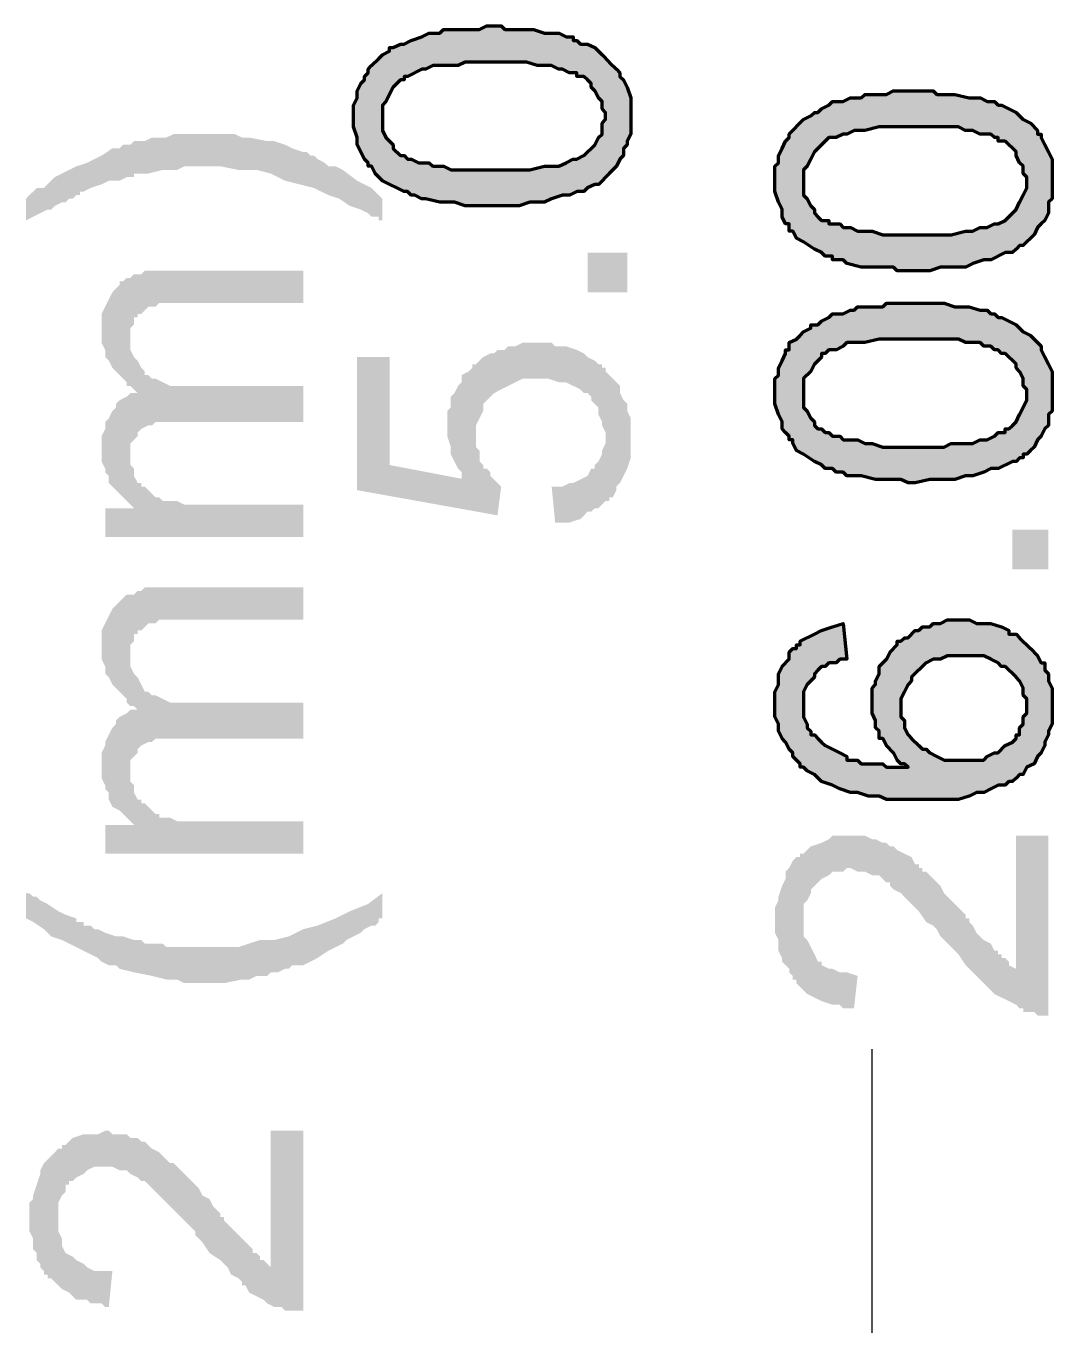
# Model space of a CAD drawing. Header units: millimetres. Extents: x 0.6 to 86.1, y 0.6 to 60.6.
# Drawn here: x 74.47 to 81.71, y 20.96 to 30.13 of the extents above; entities that cross this region are included whole.
import ezdxf

# ---------------------------------------------------------------- set-up
doc = ezdxf.new("R2010")
doc.units = ezdxf.units.MM
doc.layers.add('PDF3_0', color=7, linetype='Continuous')

msp = doc.modelspace()

# ---------------------------------------------------------------- hatches: boundary and pattern name
at = {"layer": 'PDF3_0', "true_color": 0x008000}
h = msp.add_hatch(color=96, dxfattribs=at)
h.paths.add_polyline_path([(76.7832, 29.5468), (76.7832, 29.5715), (76.8087, 29.6225), (76.8087, 29.6735), (76.8342, 29.7245), (76.8597, 29.7499), (76.8597, 29.7746), (76.8852, 29.8002), (76.8852, 29.8256), (76.9107, 29.8512), (76.9608, 29.9022), (76.9864, 29.9276), (77.0374, 29.9532), (77.0374, 29.9779), (77.0628, 29.9779), (77.1138, 30.0033), (77.1394, 30.0033), (77.1895, 30.0289), (77.2661, 30.0543), (77.317, 30.0799), (77.3928, 30.0799), (77.4183, 30.1053), (77.6724, 30.1053), (77.7234, 30.1309), (77.8246, 30.1309), (77.8501, 30.1053), (78.0533, 30.1053), (78.1298, 30.0799), (78.2311, 30.0799), (78.2821, 30.0543), (78.333, 30.0543), (78.333, 30.0289), (78.3585, 30.0289), (78.384, 30.0033), (78.4342, 30.0033), (78.4852, 29.9779), (78.5362, 29.9276), (78.5872, 29.8766), (78.6374, 29.8256), (78.6629, 29.8002), (78.6629, 29.7746), (78.6884, 29.7499), (78.7139, 29.6989), (78.7394, 29.6225), (78.7394, 29.3683), (78.7139, 29.3181), (78.7139, 29.2925), (78.6884, 29.2671), (78.6884, 29.2161), (78.6629, 29.1906), (78.6374, 29.1404), (78.6119, 29.1149), (78.5872, 29.0894), (78.5107, 29.0129), (78.4852, 29.0129), (78.4342, 28.9874), (78.4088, 28.9619), (78.3585, 28.9619), (78.3075, 28.9372), (78.2565, 28.9372), (78.1808, 28.9117), (78.1298, 28.8862), (78.0278, 28.8862), (77.9521, 28.8607), (77.5705, 28.8607), (77.4947, 28.8862), (77.3928, 28.8862), (77.2915, 28.9117), (77.2661, 28.9117), (77.2151, 28.9372), (77.1895, 28.9372), (77.1641, 28.9619), (77.1394, 28.9619), (76.9864, 29.0384), (76.9361, 29.0894), (76.9107, 29.1404), (76.8852, 29.1404), (76.8852, 29.1651), (76.8597, 29.1906), (76.8087, 29.2925), (76.8087, 29.3435), (76.7832, 29.4193), (76.7832, 29.5212)])
h.paths.add_polyline_path([(76.9864, 29.4958), (76.9864, 29.4702), (76.9864, 29.3938), (77.0118, 29.3435), (77.0628, 29.2925), (77.0628, 29.2671), (77.1138, 29.2161), (77.1394, 29.2161), (77.1641, 29.1906), (77.1895, 29.1906), (77.2405, 29.1651), (77.317, 29.1651), (77.3426, 29.1404), (77.4183, 29.1404), (77.4693, 29.1149), (78.0278, 29.1149), (78.1298, 29.1404), (78.2311, 29.1404), (78.2821, 29.1651), (78.333, 29.1906), (78.3585, 29.1906), (78.4088, 29.2161), (78.4852, 29.2925), (78.5107, 29.3435), (78.5362, 29.3683), (78.5362, 29.4448), (78.5617, 29.4702), (78.5617, 29.5212), (78.5362, 29.5468), (78.5362, 29.5969), (78.5107, 29.6225), (78.4852, 29.6735), (78.4598, 29.6989), (78.4598, 29.7245), (78.4342, 29.7499), (78.4088, 29.7746), (78.3585, 29.7746), (78.3585, 29.8002), (78.3075, 29.8002), (78.2565, 29.8256), (78.2311, 29.8256), (78.1808, 29.8512), (78.0788, 29.8512), (78.0023, 29.8766), (77.5705, 29.8766), (77.5203, 29.8512), (77.3426, 29.8512), (77.2915, 29.8256), (77.2661, 29.8256), (77.1641, 29.7746), (77.1394, 29.7746), (77.1394, 29.7499), (77.1138, 29.7499), (77.0628, 29.6989), (77.0118, 29.5969), (76.9864, 29.5715), (76.9864, 29.5212)], flags=16)
h = msp.add_hatch(color=96, dxfattribs=at)
h.paths.add_polyline_path([(79.7553, 29.0894), (79.7553, 29.1404), (79.7808, 29.1651), (79.7808, 29.2161), (79.8063, 29.2671), (79.831, 29.3181), (79.8565, 29.3435), (79.8565, 29.3683), (79.9585, 29.4702), (80.0095, 29.4958), (80.035, 29.5212), (80.0597, 29.5212), (80.0853, 29.5468), (80.1363, 29.5715), (80.1617, 29.5969), (80.2382, 29.5969), (80.2884, 29.6225), (80.3649, 29.6225), (80.3904, 29.6479), (80.5426, 29.6479), (80.5936, 29.6735), (80.8725, 29.6735), (80.8979, 29.6479), (81.0254, 29.6479), (81.1267, 29.6225), (81.2031, 29.6225), (81.2541, 29.5969), (81.3044, 29.5969), (81.3298, 29.5715), (81.3554, 29.5715), (81.4064, 29.5468), (81.4574, 29.5212), (81.5075, 29.4702), (81.5585, 29.4448), (81.6095, 29.3938), (81.6095, 29.3683), (81.635, 29.3683), (81.635, 29.3435), (81.6605, 29.2925), (81.6852, 29.2416), (81.7107, 29.1906), (81.7107, 28.9117), (81.6852, 28.8862), (81.6852, 28.8097), (81.6605, 28.7587), (81.635, 28.734), (81.6095, 28.7085), (81.584, 28.6575), (81.5075, 28.5811), (81.4821, 28.5811), (81.4574, 28.5555), (81.4318, 28.5308), (81.3808, 28.5308), (81.2789, 28.4798), (81.2287, 28.4798), (81.1522, 28.4543), (81.1012, 28.4288), (80.9235, 28.4288), (80.8478, 28.4034), (80.6191, 28.4034), (80.5936, 28.4288), (80.3649, 28.4288), (80.263, 28.4543), (80.2382, 28.4798), (80.1617, 28.4798), (80.1617, 28.5053), (80.1107, 28.5053), (80.0853, 28.5308), (80.035, 28.5555), (79.9585, 28.6065), (79.9075, 28.632), (79.882, 28.683), (79.8565, 28.683), (79.8565, 28.734), (79.831, 28.734), (79.8063, 28.7842), (79.8063, 28.8352), (79.7808, 28.8862), (79.7553, 28.9619), (79.7553, 29.0639)])
h.paths.add_polyline_path([(79.9585, 29.0384), (79.9585, 29.0129), (79.9585, 28.9372), (79.984, 28.9117), (80.0095, 28.8607), (80.035, 28.8352), (80.035, 28.8097), (80.0597, 28.7842), (80.0853, 28.7587), (80.1363, 28.7587), (80.1363, 28.734), (80.2127, 28.734), (80.2382, 28.7085), (80.2884, 28.7085), (80.3394, 28.683), (80.4414, 28.683), (80.5171, 28.6575), (80.9999, 28.6575), (81.1012, 28.683), (81.1522, 28.683), (81.2031, 28.7085), (81.2541, 28.7085), (81.3044, 28.734), (81.3298, 28.734), (81.3808, 28.7587), (81.4574, 28.8352), (81.4821, 28.8862), (81.5075, 28.9372), (81.533, 28.9874), (81.533, 29.0639), (81.5075, 29.0894), (81.5075, 29.1404), (81.4821, 29.1651), (81.4574, 29.2161), (81.4574, 29.2416), (81.3808, 29.3181), (81.3298, 29.3181), (81.3298, 29.3435), (81.3044, 29.3435), (81.2789, 29.3683), (81.2031, 29.3683), (81.1522, 29.3938), (81.1012, 29.3938), (81.051, 29.4193), (80.4916, 29.4193), (80.3904, 29.3938), (80.314, 29.3938), (80.263, 29.3683), (80.2382, 29.3683), (80.1872, 29.3435), (80.1363, 29.3435), (80.0597, 29.2671), (80.035, 29.2416), (80.0095, 29.1906), (79.984, 29.1404), (79.9585, 29.1149), (79.9585, 29.0639)], flags=16)
for points in [[(74.4724, 28.9117), (74.4971, 28.9372), (74.5227, 28.9619), (74.5481, 28.9874), (74.5991, 28.9874), (74.6756, 29.0639), (74.7258, 29.0894), (74.8278, 29.1404), (74.9035, 29.1651), (75.0055, 29.2161), (75.0819, 29.2671), (75.1322, 29.2671), (75.1576, 29.2925), (75.2086, 29.2925), (75.2342, 29.3181), (75.3106, 29.3181), (75.3609, 29.3435), (75.4628, 29.3435), (75.5138, 29.3683), (75.9449, 29.3683), (75.9959, 29.3435), (76.0469, 29.3435), (76.1736, 29.3181), (76.2246, 29.3181), (76.3011, 29.2925), (76.3513, 29.2671), (76.4279, 29.2416), (76.4533, 29.2416), (76.4788, 29.2161), (76.5043, 29.2161), (76.5298, 29.1906), (76.58, 29.1651), (76.6056, 29.1404), (76.6565, 29.1404), (76.7075, 29.1149), (76.8087, 29.0384), (76.9107, 28.9874), (76.9864, 28.9117), (76.9864, 28.7587), (76.9608, 28.7587), (76.9608, 28.7842), (76.9107, 28.7842), (76.8852, 28.8097), (76.8342, 28.8352), (76.7577, 28.8607), (76.682, 28.9117), (76.6056, 28.9372), (76.5043, 28.9874), (76.4023, 29.0129), (76.3011, 29.0384), (76.1991, 29.0894), (76.0979, 29.1149), (75.9704, 29.1149), (75.8438, 29.1404), (75.5896, 29.1404), (75.5386, 29.1149), (75.4373, 29.1149), (75.3353, 29.0894), (75.2342, 29.0894), (75.2342, 29.0639), (75.1832, 29.0639), (75.1322, 29.0384), (75.0565, 29.0384), (75.0055, 29.0129), (74.929, 28.9874), (74.8788, 28.9619), (74.8533, 28.9619), (74.8533, 28.9372), (74.8278, 28.9372), (74.8023, 28.9117), (74.7768, 28.9117), (74.7514, 28.8862), (74.7258, 28.8862), (74.6756, 28.8607), (74.6501, 28.8352), (74.6246, 28.8352), (74.5227, 28.7842), (74.4724, 28.7587)], [(78.7139, 28.5308), (78.7139, 28.2511), (78.4342, 28.2511), (78.4342, 28.5308)], [(75.0055, 28.0224), (75.0055, 28.048), (75.0055, 28.099), (75.031, 28.1491), (75.0819, 28.2511), (75.1322, 28.3021), (75.1322, 28.3276), (75.1576, 28.3276), (75.1832, 28.3524), (75.2086, 28.3524), (75.2342, 28.3778), (75.2852, 28.3778), (75.3106, 28.4034), (76.4279, 28.4034), (76.4279, 28.1747), (75.4119, 28.1747), (75.3863, 28.1491), (75.3353, 28.1491), (75.2852, 28.099), (75.2596, 28.099), (75.2596, 28.0734), (75.2342, 28.0734), (75.2342, 28.0224), (75.2086, 27.997), (75.2086, 27.8447), (75.2342, 27.7937), (75.2596, 27.7683), (75.2852, 27.718), (75.3106, 27.6926), (75.3106, 27.667), (75.3353, 27.667), (75.3609, 27.6416), (75.3863, 27.6416), (75.4884, 27.5906), (76.4279, 27.5906), (76.4279, 27.3364), (75.3863, 27.3364), (75.3609, 27.3116), (75.3353, 27.3116), (75.2852, 27.2862), (75.2596, 27.2607), (75.2596, 27.2352), (75.2086, 27.1842), (75.2086, 27.032), (75.2342, 27.0065), (75.2342, 26.9555), (75.2596, 26.9053), (75.2852, 26.9053), (75.2852, 26.8798), (75.3106, 26.8798), (75.3353, 26.8543), (75.3863, 26.8033), (75.4119, 26.8033), (75.4373, 26.7778), (75.5386, 26.7778), (75.5896, 26.7523), (76.4279, 26.7523), (76.4279, 26.5236), (75.031, 26.5236), (75.031, 26.7269), (75.2342, 26.7269), (75.1322, 26.8288), (75.0819, 26.8798), (75.0565, 26.9053), (75.0565, 26.9555), (75.031, 26.981), (75.031, 27.0065), (75.0055, 27.0575), (75.0055, 27.2352), (75.031, 27.2862), (75.031, 27.3364), (75.0565, 27.3619), (75.0819, 27.4129), (75.1066, 27.4383), (75.1066, 27.4639), (75.1322, 27.4893), (75.1832, 27.5149), (75.2086, 27.5396), (75.2596, 27.5396), (75.2086, 27.5906), (75.1832, 27.5906), (75.1832, 27.616), (75.1066, 27.6926), (75.0819, 27.718), (75.0565, 27.7683), (75.031, 27.7937), (75.031, 27.8447), (75.0055, 27.8957), (75.0055, 27.997)], [(77.0374, 27.7937), (77.0374, 27.032), (77.5705, 26.93), (77.5457, 26.93), (77.5457, 26.981), (77.5203, 27.0065), (77.4693, 27.1085), (77.4693, 27.1587), (77.4438, 27.2352), (77.4438, 27.4129), (77.4693, 27.4383), (77.4693, 27.5149), (77.4947, 27.5396), (77.5203, 27.5906), (77.5457, 27.616), (77.5457, 27.667), (77.596, 27.6926), (77.6214, 27.718), (77.6214, 27.7427), (77.647, 27.7427), (77.698, 27.7937), (77.749, 27.8193), (77.7744, 27.8193), (77.7991, 27.8447), (77.8501, 27.8447), (77.8756, 27.8703), (77.9266, 27.8703), (77.9776, 27.8957), (78.1808, 27.8957), (78.2055, 27.8703), (78.2821, 27.8703), (78.3585, 27.8447), (78.4088, 27.8193), (78.4342, 27.7937), (78.4852, 27.7683), (78.5107, 27.7427), (78.5362, 27.7427), (78.5362, 27.718), (78.5617, 27.718), (78.5617, 27.6926), (78.5872, 27.667), (78.6119, 27.6416), (78.6629, 27.5906), (78.6629, 27.5396), (78.6884, 27.4893), (78.7139, 27.4639), (78.7139, 27.4129), (78.7394, 27.3619), (78.7394, 27.083), (78.7139, 27.0065), (78.6884, 26.9555), (78.6629, 26.9053), (78.6374, 26.8798), (78.6374, 26.8543), (78.6119, 26.8033), (78.5872, 26.8033), (78.5872, 26.7778), (78.5617, 26.7778), (78.5107, 26.7269), (78.4852, 26.7269), (78.4598, 26.7021), (78.4342, 26.7021), (78.384, 26.6511), (78.3075, 26.6256), (78.2055, 26.6256), (78.1808, 26.8798), (78.2565, 26.8798), (78.3075, 26.9053), (78.333, 26.9053), (78.384, 26.93), (78.4342, 26.9555), (78.4598, 27.0065), (78.4852, 27.0065), (78.4852, 27.032), (78.5107, 27.0575), (78.5362, 27.1085), (78.5362, 27.1332), (78.5617, 27.1842), (78.5617, 27.2607), (78.5362, 27.3116), (78.5362, 27.3364), (78.5107, 27.3874), (78.5107, 27.4383), (78.4598, 27.4893), (78.4598, 27.5149), (78.4342, 27.5396), (78.4088, 27.5396), (78.384, 27.5651), (78.2821, 27.616), (78.2311, 27.616), (78.1553, 27.6416), (77.9776, 27.6416), (77.8246, 27.5651), (77.7744, 27.5396), (77.749, 27.5149), (77.698, 27.4639), (77.698, 27.4129), (77.6724, 27.3619), (77.647, 27.3116), (77.647, 27.1587), (77.6724, 27.1332), (77.6724, 27.0575), (77.698, 27.032), (77.698, 27.0065), (77.7234, 27.0065), (77.749, 26.981), (77.749, 26.9555), (77.8246, 26.8798), (77.7991, 26.6766), (76.8087, 26.8543), (76.8087, 27.7937)], [(81.6852, 26.5746), (81.6852, 26.2957), (81.4318, 26.2957), (81.4318, 26.5746)], [(75.0055, 25.7874), (75.0055, 25.8128), (75.0055, 25.8638), (75.031, 25.9141), (75.0819, 26.0161), (75.1322, 26.0671), (75.1576, 26.0925), (75.1832, 26.1172), (75.2342, 26.1172), (75.2596, 26.1428), (75.2852, 26.1428), (75.3106, 26.1682), (76.4279, 26.1682), (76.4279, 25.9395), (75.4119, 25.9395), (75.3863, 25.9141), (75.3353, 25.9141), (75.2852, 25.8638), (75.2596, 25.8638), (75.2596, 25.8384), (75.2342, 25.8384), (75.2342, 25.7874), (75.2086, 25.7618), (75.2086, 25.6097), (75.2342, 25.5587), (75.2596, 25.5332), (75.2852, 25.483), (75.3106, 25.432), (75.3353, 25.432), (75.3609, 25.4065), (75.3863, 25.4065), (75.4884, 25.3555), (76.4279, 25.3555), (76.4279, 25.1013), (75.3863, 25.1013), (75.3609, 25.0766), (75.3353, 25.0766), (75.2852, 25.0511), (75.2596, 25.0256), (75.2596, 25.0001), (75.2086, 24.9491), (75.2086, 24.7969), (75.2342, 24.7714), (75.2342, 24.7204), (75.2596, 24.6702), (75.2852, 24.6702), (75.2852, 24.6447), (75.3106, 24.6447), (75.3353, 24.6192), (75.3863, 24.5683), (75.4119, 24.5683), (75.4119, 24.5427), (75.4884, 24.5427), (75.5386, 24.5173), (76.4279, 24.5173), (76.4279, 24.2886), (75.031, 24.2886), (75.031, 24.4917), (75.2342, 24.4917), (75.1322, 24.5937), (75.0819, 24.6192), (75.0565, 24.6702), (75.0565, 24.7204), (75.031, 24.7459), (75.031, 24.7714), (75.0055, 24.8224), (75.0055, 25.0001), (75.031, 25.0511), (75.031, 25.0766), (75.0565, 25.1268), (75.0819, 25.1778), (75.1066, 25.2033), (75.1066, 25.2288), (75.1322, 25.2543), (75.1832, 25.2798), (75.2086, 25.3045), (75.2596, 25.3045), (75.2342, 25.33), (75.2086, 25.33), (75.1832, 25.3555), (75.1832, 25.381), (75.1066, 25.4574), (75.0819, 25.483), (75.0565, 25.5332), (75.031, 25.5587), (75.031, 25.6097), (75.0055, 25.6607), (75.0055, 25.7618)], [(79.7553, 23.8575), (79.7553, 23.8822), (79.7553, 23.9076), (79.7808, 23.9586), (79.7808, 23.9842), (79.8063, 24.0606), (79.831, 24.1109), (79.831, 24.1619), (79.8565, 24.1873), (79.882, 24.2383), (79.9075, 24.2639), (79.933, 24.2639), (79.933, 24.2886), (79.9585, 24.2886), (80.0095, 24.3396), (80.0853, 24.365), (80.1363, 24.3906), (80.1617, 24.416), (80.3904, 24.416), (80.4414, 24.3906), (80.4661, 24.3906), (80.5171, 24.365), (80.5426, 24.365), (80.5681, 24.3396), (80.5936, 24.3396), (80.6191, 24.314), (80.6692, 24.2886), (80.7202, 24.2639), (80.7458, 24.2129), (80.7712, 24.2129), (80.7712, 24.1873), (80.7968, 24.1873), (80.7968, 24.1619), (80.8222, 24.1619), (80.8478, 24.1363), (80.8725, 24.1109), (80.8979, 24.0853), (80.9235, 24.0606), (80.9489, 24.0096), (81.1012, 23.8575), (81.1012, 23.8319), (81.1267, 23.8319), (81.1267, 23.8065), (81.1522, 23.7809), (81.1777, 23.7299), (81.2287, 23.679), (81.2789, 23.6542), (81.3044, 23.6032), (81.3298, 23.6032), (81.3298, 23.5778), (81.3554, 23.5778), (81.3554, 23.5523), (81.3808, 23.5523), (81.4064, 23.5268), (81.4064, 23.5013), (81.4574, 23.4758), (81.4574, 24.416), (81.6852, 24.416), (81.6852, 23.1459), (81.6095, 23.1459), (81.584, 23.1714), (81.5075, 23.1714), (81.5075, 23.1969), (81.4821, 23.1969), (81.4574, 23.2224), (81.4064, 23.2479), (81.3554, 23.2726), (81.3044, 23.2981), (81.2789, 23.3236), (81.2541, 23.3491), (81.1522, 23.4511), (81.1012, 23.5013), (81.051, 23.5778), (80.9745, 23.6542), (80.9489, 23.679), (80.9235, 23.7045), (80.8979, 23.7555), (80.8725, 23.7809), (80.8222, 23.8065), (80.7712, 23.8822), (80.6692, 23.9842), (80.6445, 24.0096), (80.5936, 24.0352), (80.5681, 24.0606), (80.5681, 24.0853), (80.5426, 24.0853), (80.4916, 24.1363), (80.4414, 24.1363), (80.3904, 24.1619), (80.3394, 24.1619), (80.2884, 24.1873), (80.263, 24.1873), (80.2382, 24.1619), (80.1617, 24.1619), (80.1363, 24.1363), (80.0853, 24.1109), (80.0095, 24.0352), (80.0095, 24.0096), (79.984, 23.9586), (79.9585, 23.9332), (79.9585, 23.7045), (79.984, 23.679), (80.0095, 23.6288), (80.035, 23.5778), (80.0597, 23.5268), (80.0853, 23.5268), (80.0853, 23.5013), (80.1363, 23.4758), (80.1617, 23.4758), (80.2127, 23.4511), (80.263, 23.4511), (80.3394, 23.4256), (80.314, 23.1969), (80.2382, 23.1969), (80.2127, 23.2224), (80.1617, 23.2224), (80.0853, 23.2479), (80.035, 23.2726), (79.984, 23.2981), (79.9075, 23.3746), (79.9075, 23.4001), (79.882, 23.4001), (79.882, 23.4256), (79.8565, 23.4511), (79.8565, 23.4758), (79.831, 23.5013), (79.8063, 23.5268), (79.8063, 23.5523), (79.7808, 23.6032), (79.7808, 23.679), (79.7553, 23.7299)], [(74.4724, 24.0096), (74.4971, 24.0096), (74.5227, 23.9842), (74.5481, 23.9842), (74.5737, 23.9586), (74.6246, 23.9332), (74.7004, 23.8822), (74.7514, 23.8575), (74.8278, 23.8319), (74.8278, 23.8065), (74.8788, 23.8065), (74.8788, 23.7809), (74.929, 23.7809), (74.9545, 23.7555), (74.98, 23.7555), (75.031, 23.7299), (75.1066, 23.7045), (75.1576, 23.7045), (75.2342, 23.679), (75.2852, 23.679), (75.3106, 23.6542), (75.4373, 23.6542), (75.4628, 23.6288), (75.9704, 23.6288), (76.0469, 23.6542), (76.1234, 23.679), (76.2246, 23.679), (76.3266, 23.7045), (76.4279, 23.7555), (76.5298, 23.7809), (76.6565, 23.8319), (76.7577, 23.8822), (76.8852, 23.9332), (76.9864, 24.0096), (76.9864, 23.8319), (76.9608, 23.8319), (76.9608, 23.8065), (76.9361, 23.7809), (76.9107, 23.7809), (76.8597, 23.7555), (76.8342, 23.7299), (76.7832, 23.7045), (76.733, 23.679), (76.7075, 23.6542), (76.6056, 23.6032), (76.5298, 23.5523), (76.4279, 23.5013), (76.3513, 23.5013), (76.3266, 23.4758), (76.3011, 23.4758), (76.2501, 23.4511), (76.1991, 23.4511), (76.1736, 23.4256), (76.0979, 23.4256), (76.0469, 23.4001), (75.9959, 23.4001), (75.8692, 23.3746), (75.5896, 23.3746), (75.5386, 23.4001), (75.4628, 23.4001), (75.3609, 23.4256), (75.2342, 23.4511), (75.1322, 23.4758), (75.1066, 23.5013), (75.0565, 23.5013), (75.0055, 23.5268), (74.98, 23.5523), (74.929, 23.5778), (74.8788, 23.6032), (74.7768, 23.6542), (74.7258, 23.679), (74.6501, 23.7045), (74.5991, 23.7555), (74.5227, 23.8065), (74.4724, 23.8319)], [(74.4971, 21.7746), (74.4971, 21.8), (74.4971, 21.8256), (74.5227, 21.8503), (74.5227, 21.8757), (74.5737, 22.0287), (74.5737, 22.0534), (74.5991, 22.1044), (74.6756, 22.181), (74.7004, 22.2064), (74.7258, 22.2064), (74.7258, 22.232), (74.7514, 22.232), (74.8023, 22.2821), (74.8788, 22.3077), (74.98, 22.3077), (75.031, 22.3331), (75.0565, 22.3331), (75.0819, 22.3077), (75.1832, 22.3077), (75.2086, 22.2821), (75.2596, 22.2821), (75.2852, 22.2567), (75.3106, 22.2567), (75.3609, 22.2064), (75.4119, 22.181), (75.4884, 22.1044), (75.5138, 22.1044), (75.5386, 22.079), (75.5641, 22.0534), (75.5896, 22.0287), (75.6915, 21.9267), (75.7171, 21.8757), (75.7672, 21.8503), (75.7928, 21.8), (75.8438, 21.749), (75.8438, 21.7236), (75.8692, 21.7236), (75.8692, 21.6981), (76.0724, 21.4949), (76.0724, 21.4694), (76.0979, 21.4694), (76.1234, 21.4439), (76.1234, 21.4192), (76.1481, 21.4192), (76.1991, 21.3682), (76.1991, 22.3331), (76.4279, 22.3331), (76.4279, 21.063), (76.3011, 21.063), (76.2756, 21.0885), (76.2246, 21.0885), (76.1736, 21.114), (76.1481, 21.1395), (76.0979, 21.165), (76.0469, 21.1905), (76.0214, 21.2407), (75.9959, 21.2407), (75.9959, 21.2662), (75.9704, 21.2917), (75.9202, 21.3172), (75.8948, 21.3682), (75.8438, 21.4192), (75.7672, 21.4694), (75.7171, 21.5459), (75.6661, 21.5969), (75.6661, 21.6223), (75.6405, 21.6471), (75.5641, 21.7236), (75.5138, 21.7746), (75.4373, 21.8503), (75.3353, 21.9523), (75.3106, 21.9777), (75.2852, 21.9777), (75.2596, 22.0033), (75.2086, 22.0287), (75.1832, 22.0534), (75.1322, 22.0534), (75.0819, 22.079), (74.9545, 22.079), (74.9035, 22.0534), (74.8788, 22.0287), (74.8278, 22.0033), (74.8023, 21.9777), (74.7768, 21.9777), (74.7768, 21.9523), (74.7514, 21.9523), (74.7514, 21.9013), (74.7258, 21.8757), (74.7004, 21.8256), (74.7004, 21.6223), (74.7258, 21.5714), (74.7258, 21.5204), (74.7514, 21.4694), (74.8023, 21.4439), (74.8278, 21.4192), (74.8788, 21.3937), (74.9035, 21.3682), (74.9545, 21.3427), (75.0819, 21.3427), (75.0565, 21.0885), (75.031, 21.0885), (75.0055, 21.114), (74.929, 21.114), (74.9035, 21.1395), (74.8278, 21.1395), (74.7768, 21.1905), (74.7258, 21.216), (74.7004, 21.2407), (74.6756, 21.2662), (74.6501, 21.2917), (74.6246, 21.2917), (74.6246, 21.3172), (74.5991, 21.3172), (74.5991, 21.3427), (74.5737, 21.3682), (74.5737, 21.3937), (74.5481, 21.4192), (74.5481, 21.4694), (74.5227, 21.4949), (74.5227, 21.5714), (74.4971, 21.6223), (74.4971, 21.749)]]:
    msp.add_hatch(color=96, dxfattribs=at).paths.add_polyline_path(points, flags=16)
h = msp.add_hatch(color=96, dxfattribs=at)
h.paths.add_polyline_path([(79.7553, 27.5906), (79.7553, 27.6416), (79.7808, 27.667), (79.7808, 27.718), (79.8063, 27.7683), (79.831, 27.8193), (79.831, 27.8447), (79.8565, 27.8447), (79.8565, 27.8957), (79.9075, 27.9213), (79.933, 27.946), (79.9585, 27.9714), (80.0095, 27.997), (80.0095, 28.0224), (80.0597, 28.0224), (80.0853, 28.048), (80.1363, 28.0734), (80.1617, 28.099), (80.2382, 28.099), (80.2884, 28.1244), (80.314, 28.1244), (80.3394, 28.1491), (80.5171, 28.1491), (80.5426, 28.1747), (80.9489, 28.1747), (81.0254, 28.1491), (81.1267, 28.1491), (81.2031, 28.1244), (81.2541, 28.1244), (81.2789, 28.099), (81.3044, 28.099), (81.3298, 28.0734), (81.3554, 28.0734), (81.4574, 28.0224), (81.5075, 27.9714), (81.5585, 27.946), (81.6095, 27.8957), (81.635, 27.8703), (81.635, 27.8447), (81.6605, 27.7937), (81.6852, 27.7427), (81.7107, 27.6926), (81.7107, 27.4129), (81.6852, 27.3874), (81.6852, 27.3116), (81.6605, 27.2862), (81.635, 27.2352), (81.6095, 27.2097), (81.584, 27.1587), (81.5585, 27.1332), (81.533, 27.1085), (81.5075, 27.1085), (81.5075, 27.083), (81.4821, 27.083), (81.4574, 27.0575), (81.4318, 27.0575), (81.3298, 27.0065), (81.2789, 27.0065), (81.2287, 26.981), (81.1522, 26.9555), (81.1012, 26.9555), (81.0254, 26.93), (80.8478, 26.93), (80.7458, 26.9053), (80.6948, 26.9053), (80.6445, 26.93), (80.4661, 26.93), (80.3649, 26.9555), (80.263, 26.9555), (80.2382, 26.981), (80.1872, 26.981), (80.1617, 27.0065), (80.1107, 27.0065), (80.0853, 27.032), (80.035, 27.0575), (79.9585, 27.1085), (79.9075, 27.1332), (79.882, 27.1842), (79.882, 27.2097), (79.8565, 27.2097), (79.8565, 27.2352), (79.831, 27.2607), (79.8063, 27.2862), (79.8063, 27.3364), (79.7808, 27.3874), (79.7553, 27.4639), (79.7553, 27.5651)])
h.paths.add_polyline_path([(79.9585, 27.5396), (79.9585, 27.5149), (79.9585, 27.4383), (79.984, 27.4129), (80.0095, 27.3619), (80.035, 27.3364), (80.035, 27.3116), (80.0597, 27.2862), (80.0853, 27.2862), (80.1107, 27.2607), (80.1363, 27.2607), (80.1617, 27.2352), (80.2127, 27.2352), (80.2382, 27.2097), (80.3394, 27.2097), (80.3904, 27.1842), (80.4414, 27.1842), (80.5171, 27.1587), (80.9489, 27.1587), (80.9999, 27.1842), (81.1522, 27.1842), (81.2031, 27.2097), (81.2541, 27.2097), (81.3044, 27.2352), (81.3298, 27.2607), (81.3808, 27.2607), (81.3808, 27.2862), (81.4064, 27.2862), (81.4318, 27.3116), (81.4574, 27.3364), (81.4821, 27.3874), (81.533, 27.4893), (81.533, 27.5651), (81.5075, 27.5906), (81.5075, 27.6416), (81.4821, 27.6926), (81.4574, 27.718), (81.4574, 27.7427), (81.3808, 27.8193), (81.3554, 27.8193), (81.3298, 27.8447), (81.3044, 27.8447), (81.2789, 27.8703), (81.2287, 27.8703), (81.2031, 27.8957), (81.1012, 27.8957), (81.051, 27.9213), (80.4916, 27.9213), (80.3904, 27.8957), (80.263, 27.8957), (80.2382, 27.8703), (80.1872, 27.8447), (80.1363, 27.8447), (80.1107, 27.8193), (80.0853, 27.8193), (80.0853, 27.7937), (80.0597, 27.7683), (80.035, 27.7427), (80.0095, 27.6926), (79.9585, 27.6416), (79.9585, 27.5651)], flags=16)
h = msp.add_hatch(color=96, dxfattribs=at)
h.paths.add_polyline_path([(79.7553, 25.4065), (79.7553, 25.432), (79.7808, 25.483), (79.7808, 25.5587), (79.8063, 25.6097), (79.8565, 25.6607), (79.8565, 25.7109), (79.882, 25.7364), (79.9075, 25.7364), (79.9075, 25.7618), (79.933, 25.7618), (79.933, 25.7874), (80.035, 25.8384), (80.0853, 25.8638), (80.1617, 25.8894), (80.2382, 25.9141), (80.263, 25.6607), (80.2127, 25.6607), (80.1872, 25.6351), (80.1363, 25.6351), (80.1107, 25.6097), (80.0853, 25.6097), (80.0597, 25.5841), (80.035, 25.5587), (80.035, 25.5332), (80.0095, 25.5077), (79.984, 25.483), (79.9585, 25.432), (79.9585, 25.2543), (79.984, 25.2033), (79.984, 25.1778), (80.0095, 25.1523), (80.0095, 25.1268), (80.035, 25.1268), (80.0597, 25.1013), (80.0853, 25.0766), (80.1107, 25.0511), (80.2127, 25.0001), (80.263, 24.9746), (80.263, 24.9491), (80.3394, 24.9491), (80.3649, 24.9236), (80.5171, 24.9236), (80.5426, 24.8981), (80.6948, 24.8981), (80.6692, 24.9236), (80.6445, 24.9236), (80.6191, 24.9491), (80.5936, 25.0001), (80.5426, 25.0511), (80.5171, 25.1013), (80.4916, 25.1013), (80.4916, 25.1523), (80.4661, 25.1778), (80.4661, 25.2288), (80.4414, 25.2798), (80.4414, 25.4574), (80.4661, 25.483), (80.4661, 25.5077), (80.4916, 25.5587), (80.4916, 25.6097), (80.5426, 25.6607), (80.5681, 25.7109), (80.6191, 25.7618), (80.6191, 25.7874), (80.6445, 25.7874), (80.6692, 25.8128), (80.6948, 25.8128), (80.7458, 25.8638), (80.7712, 25.8638), (80.7968, 25.8894), (80.8478, 25.8894), (80.8725, 25.9141), (80.9235, 25.9141), (80.9745, 25.9395), (81.1267, 25.9395), (81.1777, 25.9141), (81.2789, 25.9141), (81.3554, 25.8894), (81.4064, 25.8638), (81.4064, 25.8384), (81.4574, 25.8384), (81.4821, 25.8128), (81.5585, 25.7364), (81.6095, 25.6861), (81.635, 25.6351), (81.6605, 25.6351), (81.6605, 25.5841), (81.6852, 25.5587), (81.6852, 25.5077), (81.7107, 25.4574), (81.7107, 25.2033), (81.6852, 25.1523), (81.6852, 25.1268), (81.6605, 25.0766), (81.6605, 25.0511), (81.635, 25.0001), (81.6095, 24.9746), (81.584, 24.9236), (81.533, 24.8981), (81.5075, 24.8479), (81.4821, 24.8479), (81.4574, 24.8224), (81.4318, 24.7969), (81.4064, 24.7969), (81.3808, 24.7714), (81.3298, 24.7714), (81.2789, 24.7459), (81.2287, 24.7204), (81.1777, 24.7204), (81.1267, 24.695), (81.051, 24.6702), (80.5426, 24.6702), (80.4916, 24.695), (80.4159, 24.695), (80.3394, 24.7204), (80.2884, 24.7204), (80.2127, 24.7459), (80.1617, 24.7714), (80.0853, 24.7969), (80.035, 24.8479), (79.984, 24.8734), (79.9585, 24.8981), (79.933, 24.8981), (79.933, 24.9236), (79.882, 24.9746), (79.882, 25.0001), (79.8565, 25.0256), (79.831, 25.0766), (79.8063, 25.1013), (79.7808, 25.1523), (79.7808, 25.2033), (79.7553, 25.2543), (79.7553, 25.381)])
h.paths.add_polyline_path([(80.6445, 25.33), (80.6445, 25.3045), (80.6445, 25.2543), (80.6692, 25.2288), (80.6692, 25.1778), (80.6948, 25.1268), (80.7202, 25.1013), (80.7712, 25.0511), (80.7968, 25.0256), (80.8222, 25.0256), (80.8478, 25.0001), (80.8979, 24.9746), (80.9489, 24.9491), (81.2287, 24.9491), (81.2541, 24.9746), (81.3044, 25.0001), (81.3298, 25.0001), (81.3808, 25.0511), (81.4318, 25.0766), (81.4574, 25.1013), (81.4574, 25.1268), (81.4821, 25.1268), (81.4821, 25.1778), (81.5075, 25.2033), (81.5075, 25.2543), (81.533, 25.2798), (81.533, 25.381), (81.5075, 25.4065), (81.5075, 25.4574), (81.4821, 25.5077), (81.4574, 25.5332), (81.3808, 25.6097), (81.3554, 25.6097), (81.3298, 25.6351), (81.2789, 25.6607), (81.2287, 25.6861), (80.9745, 25.6861), (80.9235, 25.6607), (80.8725, 25.6607), (80.8222, 25.6351), (80.7202, 25.5332), (80.7202, 25.5077), (80.6948, 25.483), (80.6692, 25.432), (80.6445, 25.381)], flags=16)

# ---------------------------------------------------------------- linework, layer by layer
at = {"layer": 'PDF3_0', "color": 96, "lineweight": 70, "true_color": 0x008000}
for points in [[(76.7832, 29.5468), (76.7832, 29.5715), (76.8087, 29.6225), (76.8087, 29.6735), (76.8342, 29.7245), (76.8597, 29.7499), (76.8597, 29.7746), (76.8852, 29.8002), (76.8852, 29.8256), (76.9107, 29.8512), (76.9608, 29.9022), (76.9864, 29.9276), (77.0374, 29.9532), (77.0374, 29.9779), (77.0628, 29.9779), (77.1138, 30.0033), (77.1394, 30.0033), (77.1895, 30.0289), (77.2661, 30.0543), (77.317, 30.0799), (77.3928, 30.0799), (77.4183, 30.1053), (77.6724, 30.1053), (77.7234, 30.1309), (77.8246, 30.1309), (77.8501, 30.1053), (78.0533, 30.1053), (78.1298, 30.0799), (78.2311, 30.0799), (78.2821, 30.0543), (78.333, 30.0543), (78.333, 30.0289), (78.3585, 30.0289), (78.384, 30.0033), (78.4342, 30.0033), (78.4852, 29.9779), (78.5362, 29.9276), (78.5872, 29.8766), (78.6374, 29.8256), (78.6629, 29.8002), (78.6629, 29.7746), (78.6884, 29.7499), (78.7139, 29.6989), (78.7394, 29.6225), (78.7394, 29.3683), (78.7139, 29.3181), (78.7139, 29.2925), (78.6884, 29.2671), (78.6884, 29.2161), (78.6629, 29.1906), (78.6374, 29.1404), (78.6119, 29.1149), (78.5872, 29.0894), (78.5107, 29.0129), (78.4852, 29.0129), (78.4342, 28.9874), (78.4088, 28.9619), (78.3585, 28.9619), (78.3075, 28.9372), (78.2565, 28.9372), (78.1808, 28.9117), (78.1298, 28.8862), (78.0278, 28.8862), (77.9521, 28.8607), (77.5705, 28.8607), (77.4947, 28.8862), (77.3928, 28.8862), (77.2915, 28.9117), (77.2661, 28.9117), (77.2151, 28.9372), (77.1895, 28.9372), (77.1641, 28.9619), (77.1394, 28.9619), (76.9864, 29.0384), (76.9361, 29.0894), (76.9107, 29.1404), (76.8852, 29.1404), (76.8852, 29.1651), (76.8597, 29.1906), (76.8087, 29.2925), (76.8087, 29.3435), (76.7832, 29.4193), (76.7832, 29.5212), (76.7832, 29.5468)], [(79.7553, 29.0894), (79.7553, 29.1404), (79.7808, 29.1651), (79.7808, 29.2161), (79.8063, 29.2671), (79.831, 29.3181), (79.8565, 29.3435), (79.8565, 29.3683), (79.9585, 29.4702), (80.0095, 29.4958), (80.035, 29.5212), (80.0597, 29.5212), (80.0853, 29.5468), (80.1363, 29.5715), (80.1617, 29.5969), (80.2382, 29.5969), (80.2884, 29.6225), (80.3649, 29.6225), (80.3904, 29.6479), (80.5426, 29.6479), (80.5936, 29.6735), (80.8725, 29.6735), (80.8979, 29.6479), (81.0254, 29.6479), (81.1267, 29.6225), (81.2031, 29.6225), (81.2541, 29.5969), (81.3044, 29.5969), (81.3298, 29.5715), (81.3554, 29.5715), (81.4064, 29.5468), (81.4574, 29.5212), (81.5075, 29.4702), (81.5585, 29.4448), (81.6095, 29.3938), (81.6095, 29.3683), (81.635, 29.3683), (81.635, 29.3435), (81.6605, 29.2925), (81.6852, 29.2416), (81.7107, 29.1906), (81.7107, 28.9117), (81.6852, 28.8862), (81.6852, 28.8097), (81.6605, 28.7587), (81.635, 28.734), (81.6095, 28.7085), (81.584, 28.6575), (81.5075, 28.5811), (81.4821, 28.5811), (81.4574, 28.5555), (81.4318, 28.5308), (81.3808, 28.5308), (81.2789, 28.4798), (81.2287, 28.4798), (81.1522, 28.4543), (81.1012, 28.4288), (80.9235, 28.4288), (80.8478, 28.4034), (80.6191, 28.4034), (80.5936, 28.4288), (80.3649, 28.4288), (80.263, 28.4543), (80.2382, 28.4798), (80.1617, 28.4798), (80.1617, 28.5053), (80.1107, 28.5053), (80.0853, 28.5308), (80.035, 28.5555), (79.9585, 28.6065), (79.9075, 28.632), (79.882, 28.683), (79.8565, 28.683), (79.8565, 28.734), (79.831, 28.734), (79.8063, 28.7842), (79.8063, 28.8352), (79.7808, 28.8862), (79.7553, 28.9619), (79.7553, 29.0639), (79.7553, 29.0894)], [(79.7553, 27.5906), (79.7553, 27.6416), (79.7808, 27.667), (79.7808, 27.718), (79.8063, 27.7683), (79.831, 27.8193), (79.831, 27.8447), (79.8565, 27.8447), (79.8565, 27.8957), (79.9075, 27.9213), (79.933, 27.946), (79.9585, 27.9714), (80.0095, 27.997), (80.0095, 28.0224), (80.0597, 28.0224), (80.0853, 28.048), (80.1363, 28.0734), (80.1617, 28.099), (80.2382, 28.099), (80.2884, 28.1244), (80.314, 28.1244), (80.3394, 28.1491), (80.5171, 28.1491), (80.5426, 28.1747), (80.9489, 28.1747), (81.0254, 28.1491), (81.1267, 28.1491), (81.2031, 28.1244), (81.2541, 28.1244), (81.2789, 28.099), (81.3044, 28.099), (81.3298, 28.0734), (81.3554, 28.0734), (81.4574, 28.0224), (81.5075, 27.9714), (81.5585, 27.946), (81.6095, 27.8957), (81.635, 27.8703), (81.635, 27.8447), (81.6605, 27.7937), (81.6852, 27.7427), (81.7107, 27.6926), (81.7107, 27.4129), (81.6852, 27.3874), (81.6852, 27.3116), (81.6605, 27.2862), (81.635, 27.2352), (81.6095, 27.2097), (81.584, 27.1587), (81.5585, 27.1332), (81.533, 27.1085), (81.5075, 27.1085), (81.5075, 27.083), (81.4821, 27.083), (81.4574, 27.0575), (81.4318, 27.0575), (81.3298, 27.0065), (81.2789, 27.0065), (81.2287, 26.981), (81.1522, 26.9555), (81.1012, 26.9555), (81.0254, 26.93), (80.8478, 26.93), (80.7458, 26.9053), (80.6948, 26.9053), (80.6445, 26.93), (80.4661, 26.93), (80.3649, 26.9555), (80.263, 26.9555), (80.2382, 26.981), (80.1872, 26.981), (80.1617, 27.0065), (80.1107, 27.0065), (80.0853, 27.032), (80.035, 27.0575), (79.9585, 27.1085), (79.9075, 27.1332), (79.882, 27.1842), (79.882, 27.2097), (79.8565, 27.2097), (79.8565, 27.2352), (79.831, 27.2607), (79.8063, 27.2862), (79.8063, 27.3364), (79.7808, 27.3874), (79.7553, 27.4639), (79.7553, 27.5651), (79.7553, 27.5906)], [(80.6445, 25.33), (80.6445, 25.3045), (80.6445, 25.3045), (80.6445, 25.2543), (80.6692, 25.2288), (80.6692, 25.1778), (80.6948, 25.1268), (80.7202, 25.1013), (80.7712, 25.0511), (80.7968, 25.0256), (80.8222, 25.0256), (80.8478, 25.0001), (80.8979, 24.9746), (80.9489, 24.9491), (81.2287, 24.9491), (81.2541, 24.9746), (81.3044, 25.0001), (81.3298, 25.0001), (81.3808, 25.0511), (81.4318, 25.0766), (81.4574, 25.1013), (81.4574, 25.1268), (81.4821, 25.1268), (81.4821, 25.1778), (81.5075, 25.2033), (81.5075, 25.2543), (81.533, 25.2798), (81.533, 25.381), (81.5075, 25.4065), (81.5075, 25.4574), (81.4821, 25.5077), (81.4574, 25.5332), (81.3808, 25.6097), (81.3554, 25.6097), (81.3298, 25.6351), (81.2789, 25.6607), (81.2287, 25.6861), (80.9745, 25.6861), (80.9235, 25.6607), (80.8725, 25.6607), (80.8222, 25.6351), (80.7202, 25.5332), (80.7202, 25.5077), (80.6948, 25.483), (80.6692, 25.432), (80.6445, 25.381), (80.6445, 25.33)]]:
    msp.add_lwpolyline(points, close=True, dxfattribs=at)
for points in [[(76.9864, 29.4958), (76.9864, 29.4702), (76.9864, 29.4702), (76.9864, 29.3938), (77.0118, 29.3435), (77.0628, 29.2925), (77.0628, 29.2671), (77.1138, 29.2161), (77.1394, 29.2161), (77.1641, 29.1906), (77.1895, 29.1906), (77.2405, 29.1651), (77.317, 29.1651), (77.3426, 29.1404), (77.4183, 29.1404), (77.4693, 29.1149), (78.0278, 29.1149), (78.1298, 29.1404), (78.2311, 29.1404), (78.2821, 29.1651), (78.333, 29.1906), (78.3585, 29.1906), (78.4088, 29.2161), (78.4852, 29.2925), (78.5107, 29.3435), (78.5362, 29.3683), (78.5362, 29.4448), (78.5617, 29.4702), (78.5617, 29.5212), (78.5362, 29.5468), (78.5362, 29.5969), (78.5107, 29.6225), (78.4852, 29.6735), (78.4598, 29.6989), (78.4598, 29.7245), (78.4342, 29.7499), (78.4088, 29.7746), (78.3585, 29.7746), (78.3585, 29.8002), (78.3075, 29.8002), (78.2565, 29.8256), (78.2311, 29.8256), (78.1808, 29.8512), (78.0788, 29.8512), (78.0023, 29.8766), (77.5705, 29.8766), (77.5203, 29.8512), (77.3426, 29.8512), (77.2915, 29.8256), (77.2661, 29.8256), (77.1641, 29.7746), (77.1394, 29.7746), (77.1394, 29.7499), (77.1138, 29.7499), (77.0628, 29.6989), (77.0118, 29.5969), (76.9864, 29.5715), (76.9864, 29.5212), (76.9864, 29.4958)], [(79.9585, 29.0384), (79.9585, 29.0129), (79.9585, 29.0129), (79.9585, 28.9372), (79.984, 28.9117), (80.0095, 28.8607), (80.035, 28.8352), (80.035, 28.8097), (80.0597, 28.7842), (80.0853, 28.7587), (80.1363, 28.7587), (80.1363, 28.734), (80.2127, 28.734), (80.2382, 28.7085), (80.2884, 28.7085), (80.3394, 28.683), (80.4414, 28.683), (80.5171, 28.6575), (80.9999, 28.6575), (81.1012, 28.683), (81.1522, 28.683), (81.2031, 28.7085), (81.2541, 28.7085), (81.3044, 28.734), (81.3298, 28.734), (81.3808, 28.7587), (81.4574, 28.8352), (81.4821, 28.8862), (81.5075, 28.9372), (81.533, 28.9874), (81.533, 29.0639), (81.5075, 29.0894), (81.5075, 29.1404), (81.4821, 29.1651), (81.4574, 29.2161), (81.4574, 29.2416), (81.3808, 29.3181), (81.3298, 29.3181), (81.3298, 29.3435), (81.3044, 29.3435), (81.2789, 29.3683), (81.2031, 29.3683), (81.1522, 29.3938), (81.1012, 29.3938), (81.051, 29.4193), (80.4916, 29.4193), (80.3904, 29.3938), (80.314, 29.3938), (80.263, 29.3683), (80.2382, 29.3683), (80.1872, 29.3435), (80.1363, 29.3435), (80.0597, 29.2671), (80.035, 29.2416), (80.0095, 29.1906), (79.984, 29.1404), (79.9585, 29.1149), (79.9585, 29.0639), (79.9585, 29.0384)], [(79.9585, 27.5396), (79.9585, 27.5149), (79.9585, 27.5149), (79.9585, 27.4383), (79.984, 27.4129), (80.0095, 27.3619), (80.035, 27.3364), (80.035, 27.3116), (80.0597, 27.2862), (80.0853, 27.2862), (80.1107, 27.2607), (80.1363, 27.2607), (80.1617, 27.2352), (80.2127, 27.2352), (80.2382, 27.2097), (80.3394, 27.2097), (80.3904, 27.1842), (80.4414, 27.1842), (80.5171, 27.1587), (80.9489, 27.1587), (80.9999, 27.1842), (81.1522, 27.1842), (81.2031, 27.2097), (81.2541, 27.2097), (81.3044, 27.2352), (81.3298, 27.2607), (81.3808, 27.2607), (81.3808, 27.2862), (81.4064, 27.2862), (81.4318, 27.3116), (81.4574, 27.3364), (81.4821, 27.3874), (81.533, 27.4893), (81.533, 27.5651), (81.5075, 27.5906), (81.5075, 27.6416), (81.4821, 27.6926), (81.4574, 27.718), (81.4574, 27.7427), (81.3808, 27.8193), (81.3554, 27.8193), (81.3298, 27.8447), (81.3044, 27.8447), (81.2789, 27.8703), (81.2287, 27.8703), (81.2031, 27.8957), (81.1012, 27.8957), (81.051, 27.9213), (80.4916, 27.9213), (80.3904, 27.8957), (80.263, 27.8957), (80.2382, 27.8703), (80.1872, 27.8447), (80.1363, 27.8447), (80.1107, 27.8193), (80.0853, 27.8193), (80.0853, 27.7937), (80.0597, 27.7683), (80.035, 27.7427), (80.0095, 27.6926), (79.9585, 27.6416), (79.9585, 27.5651), (79.9585, 27.5396)], [(79.7553, 25.4065), (79.7553, 25.4065), (79.7553, 25.432), (79.7808, 25.483), (79.7808, 25.5587), (79.8063, 25.6097), (79.8565, 25.6607), (79.8565, 25.7109), (79.882, 25.7364), (79.9075, 25.7364), (79.9075, 25.7618), (79.933, 25.7618), (79.933, 25.7874), (80.035, 25.8384), (80.0853, 25.8638), (80.1617, 25.8894), (80.2382, 25.9141), (80.263, 25.6607), (80.2127, 25.6607), (80.1872, 25.6351), (80.1363, 25.6351), (80.1107, 25.6097), (80.0853, 25.6097), (80.0597, 25.5841), (80.035, 25.5587), (80.035, 25.5332), (80.0095, 25.5077), (79.984, 25.483), (79.9585, 25.432), (79.9585, 25.2543), (79.984, 25.2033), (79.984, 25.1778), (80.0095, 25.1523), (80.0095, 25.1268), (80.035, 25.1268), (80.0597, 25.1013), (80.0853, 25.0766), (80.1107, 25.0511), (80.2127, 25.0001), (80.263, 24.9746), (80.263, 24.9491), (80.3394, 24.9491), (80.3649, 24.9236), (80.5171, 24.9236), (80.5426, 24.8981), (80.6948, 24.8981), (80.6692, 24.9236), (80.6445, 24.9236), (80.6191, 24.9491), (80.5936, 25.0001), (80.5426, 25.0511), (80.5171, 25.1013), (80.4916, 25.1013), (80.4916, 25.1523), (80.4661, 25.1778), (80.4661, 25.2288), (80.4414, 25.2798), (80.4414, 25.4574), (80.4661, 25.483), (80.4661, 25.5077), (80.4916, 25.5587), (80.4916, 25.6097), (80.5426, 25.6607), (80.5681, 25.7109), (80.6191, 25.7618), (80.6191, 25.7874), (80.6445, 25.7874), (80.6692, 25.8128), (80.6948, 25.8128), (80.7458, 25.8638), (80.7712, 25.8638), (80.7968, 25.8894), (80.8478, 25.8894), (80.8725, 25.9141), (80.9235, 25.9141), (80.9745, 25.9395), (81.1267, 25.9395), (81.1777, 25.9141), (81.2789, 25.9141), (81.3554, 25.8894), (81.4064, 25.8638), (81.4064, 25.8384), (81.4574, 25.8384), (81.4821, 25.8128), (81.5585, 25.7364), (81.6095, 25.6861), (81.635, 25.6351), (81.6605, 25.6351), (81.6605, 25.5841), (81.6852, 25.5587), (81.6852, 25.5077), (81.7107, 25.4574), (81.7107, 25.2033), (81.6852, 25.1523), (81.6852, 25.1268), (81.6605, 25.0766), (81.6605, 25.0511), (81.635, 25.0001), (81.6095, 24.9746), (81.584, 24.9236), (81.533, 24.8981), (81.5075, 24.8479), (81.4821, 24.8479), (81.4574, 24.8224), (81.4318, 24.7969), (81.4064, 24.7969), (81.3808, 24.7714), (81.3298, 24.7714), (81.2789, 24.7459), (81.2287, 24.7204), (81.1777, 24.7204), (81.1267, 24.695), (81.051, 24.6702), (80.5426, 24.6702), (80.4916, 24.695), (80.4159, 24.695), (80.3394, 24.7204), (80.2884, 24.7204), (80.2127, 24.7459), (80.1617, 24.7714), (80.0853, 24.7969), (80.035, 24.8479), (79.984, 24.8734), (79.9585, 24.8981), (79.933, 24.8981), (79.933, 24.9236), (79.882, 24.9746), (79.882, 25.0001), (79.8565, 25.0256), (79.831, 25.0766), (79.8063, 25.1013), (79.7808, 25.1523), (79.7808, 25.2033), (79.7553, 25.2543), (79.7553, 25.381), (79.7553, 25.4065)]]:
    msp.add_lwpolyline(points, dxfattribs=at)
at = {"layer": 'PDF3_0', "color": 96, "true_color": 0x008000}
msp.add_lwpolyline([(80.4414, 17.1924), (80.4414, 22.9087)], dxfattribs=at)

doc.saveas('drawing.dxf')
